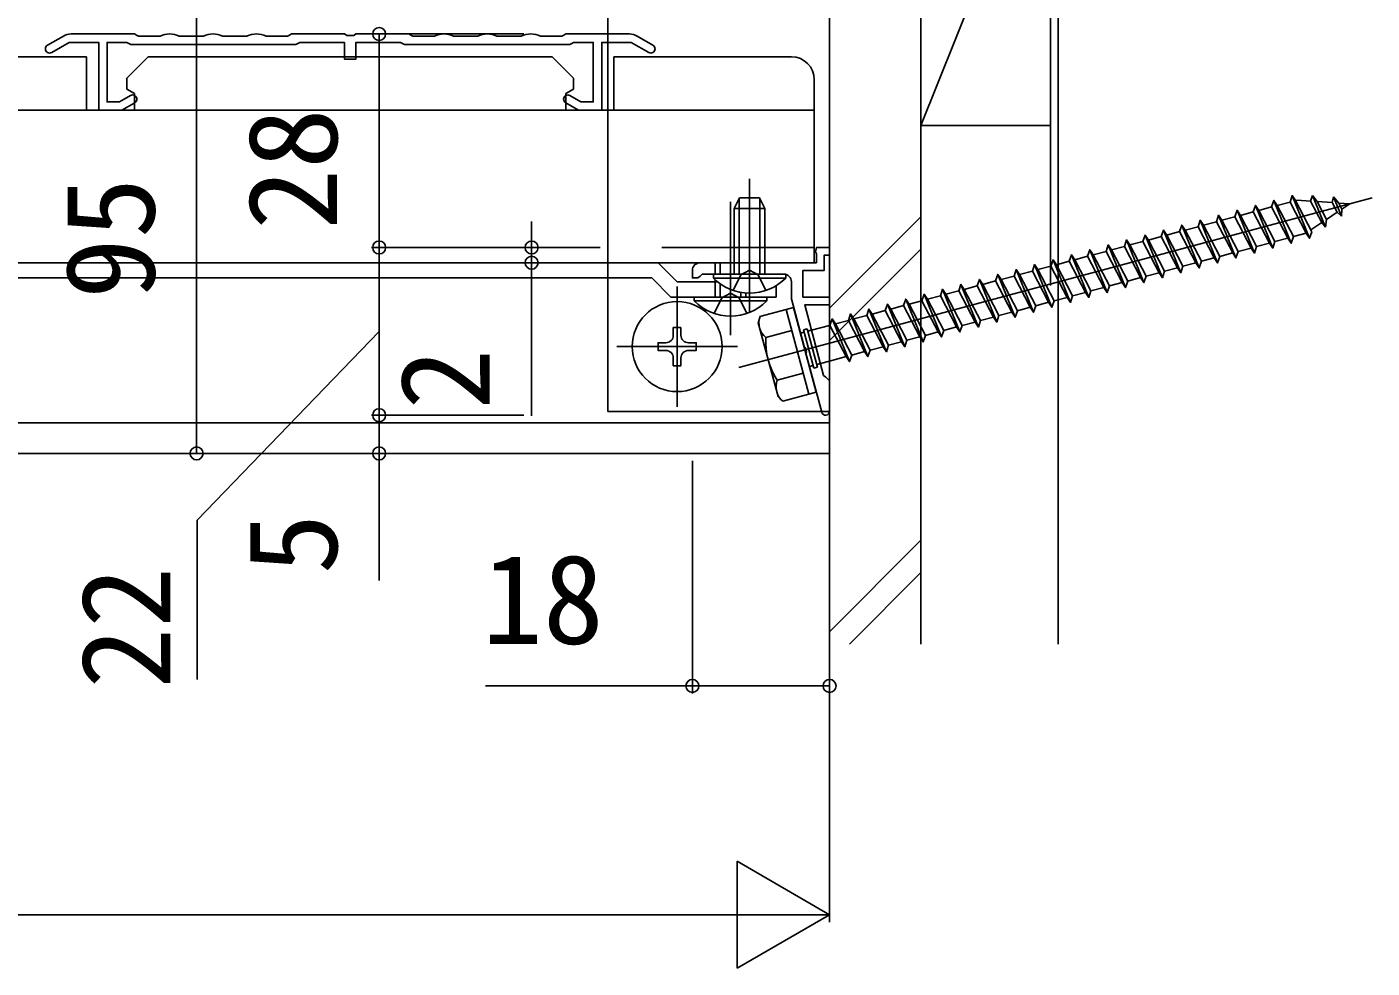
# Model space of a CAD drawing. Units: millimetres, scale not verified. Extents: x -700 to 700, y -1044 to 1038.
# Drawn here: x 27 to 203.5, y 119.8 to 243.2 of the extents above; entities that cross this region are included whole.
import ezdxf
from ezdxf.enums import TextEntityAlignment as Align

# ---------------------------------------------------------------- set-up
doc = ezdxf.new("R2010")
doc.units = ezdxf.units.MM
doc.header["$LTSCALE"] = 6
for name, color, linetype in [('0-3_YKK_11', 7, 'Continuous'), ('0-5_YKK_12', 2, 'Continuous'), ('0-6_YKK_13', 4, 'Continuous'), ('0-8_YKK_D', 6, 'Continuous'), ('0-A_YSS_K', 3, 'Continuous')]:
    doc.layers.add(name, color=color, linetype=linetype)
doc.styles.add('ＭＳ ゴシック', font='')
doc.styles.get('ＭＳ ゴシック').set_extended_font_data('MS Gothic')

msp = doc.modelspace()

# ---------------------------------------------------------------- linework, layer by layer
at = {"layer": '0-3_YKK_11'}
for p, q in [((31.799, 242.031), (29.71, 240.825)), ((109.16, 240.825), (107.072, 242.031)), ((130.635, 212.299), (115.335, 212.299)), ((127.335, 209.799), (127.335, 207.63))]:
    msp.add_line(p, q, dxfattribs=at)
for points in [[(44.485, 242.026), (44.36, 241.999), (41.655, 241.999), (41.395, 242.149), (41.135, 242.299), (32.799, 242.299)], [(50.185, 242.026), (50.06, 241.999), (47.11, 241.999), (46.985, 242.026)], [(55.885, 242.026), (55.76, 241.999), (52.81, 241.999), (52.685, 242.026)], [(80.485, 242.026), (80.36, 241.999), (77.655, 241.999), (77.395, 242.149), (77.135, 242.299), (70.177, 242.299), (69.899, 242.111), (68.972, 242.111), (68.693, 242.299), (61.735, 242.299), (61.475, 242.149), (61.216, 241.999), (58.51, 241.999), (58.385, 242.026)], [(86.185, 242.026), (86.06, 241.999), (83.11, 241.999), (82.985, 242.026)], [(91.885, 242.026), (91.76, 241.999), (88.81, 241.999), (88.685, 242.026)], [(106.072, 242.299), (97.735, 242.299), (97.475, 242.149), (97.216, 241.999), (94.51, 241.999), (94.385, 242.026)], [(30.26, 239.872), (32.557, 241.199), (36.435, 241.199), (36.435, 232.299), (39.474, 232.299), (41.16, 233.272)], [(40.61, 234.225), (39.179, 233.399), (37.535, 233.399), (37.535, 241.199), (40.116, 241.199), (40.375, 241.049), (40.635, 240.899)], [(40.635, 240.899), (62.316, 240.899), (62.575, 241.049), (62.835, 241.199), (68.685, 241.199), (68.685, 238.999), (70.185, 238.999), (70.185, 241.199), (76.035, 241.199), (76.295, 241.049), (76.555, 240.899), (98.235, 240.899), (98.495, 241.049), (98.755, 241.199), (101.335, 241.199), (101.335, 233.399), (99.691, 233.399), (98.26, 234.225)], [(97.71, 233.272), (99.397, 232.299), (102.435, 232.299), (102.435, 241.199), (106.313, 241.199), (108.61, 239.872)], [(132.335, 192.823), (132.335, 196.799), (131.845, 197.299), (131.562, 197.521), (129.076, 206.799), (132.335, 206.799), (132.335, 207.799), (128.835, 207.799), (128.835, 211.299), (131.635, 211.299), (131.635, 213.299), (132.335, 213.299), (132.335, 214.299), (130.635, 214.299), (130.485, 213.739), (130.635, 213.479), (130.635, 212.299)], [(114.335, 211.299), (114.335, 210.299), (115.044, 210.299), (115.339, 210.549), (115.635, 210.799), (126.335, 210.799)], [(127.369, 207.372), (128.992, 201.317), (129.155, 201.171), (129.297, 200.64), (129.229, 200.431), (131.304, 192.688)]]:
    msp.add_lwpolyline(points, dxfattribs=at)
for centre, radius, start, end in [((32.799, 240.299), 2, 89.99998, 120), ((45.735, 239.299), 3, 65.38003, 114.61997), ((51.435, 239.299), 3, 65.38003, 114.61997), ((57.135, 239.299), 3, 65.38003, 114.61997), ((81.735, 239.299), 3, 65.38003, 114.61997), ((87.435, 239.299), 3, 65.38003, 114.61997), ((93.135, 239.299), 3, 65.38003, 114.61997), ((106.072, 240.299), 2, 60, 90.00002), ((29.985, 240.349), 0.55, 119.99999, 300.00001), ((108.885, 240.349), 0.55, 239.99999, 60.00001), ((40.885, 233.749), 0.55, 299.99999, 120.00001), ((97.985, 233.749), 0.55, 59.99999, 240.00001), ((115.335, 211.299), 1, 90.00053, 180.00051), ((126.335, 209.799), 1, 0.0001, 90.00002), ((128.335, 207.63), 1, 180.00016, 195.0002), ((131.811, 192.823), 0.525, 194.99902, 359.99997)]:
    msp.add_arc(centre, radius, start, end, dxfattribs=at)
at = {"layer": '0-5_YKK_12'}
for p, q in [((132.335, 282.299), (132.335, 187.299)), ((34.835, 239.299), (4.035, 239.299)), ((34.835, 232.299), (34.835, 239.299)), ((40.135, 236.499), (42.935, 239.299)), ((95.935, 239.299), (42.935, 239.299)), ((98.735, 236.499), (95.935, 239.299)), ((127.335, 239.299), (104.035, 239.299)), ((104.035, 232.299), (104.035, 239.299)), ((40.135, 235.076), (40.135, 236.499)), ((40.135, 235.076), (41.135, 234.499)), ((98.735, 235.076), (97.735, 234.499)), ((98.735, 235.076), (98.735, 236.499)), ((41.135, 232.299), (41.135, 234.499)), ((97.735, 232.299), (97.735, 234.499)), ((130.335, 232.299), (-191.465, 232.299)), ((110.335, 214.299), (130.335, 214.299)), ((-171.665, 212.299), (109.835, 212.299)), ((112.335, 209.799), (109.835, 212.299)), ((-171.665, 210.299), (109.007, 210.299)), ((111.507, 207.799), (109.007, 210.299)), ((117.624, 209.799), (112.335, 209.799)), ((125.335, 209.292), (125.335, 207.799)), ((125.335, 207.799), (111.507, 207.799)), ((112.335, 196.299), (112.335, 206.299)), ((117.335, 201.299), (107.335, 201.299)), ((103.235, 192.799), (132.335, 192.799)), ((-171.665, 191.299), (132.335, 191.299)), ((-171.665, 187.299), (132.335, 187.299))]:
    msp.add_line(p, q, dxfattribs=at)
for points in [[(103.235, 379.299), (103.235, 264.299), (103.235, 192.799)], [(132.335, 192.799), (132.335, 264.299), (132.335, 379.299)], [(-191.465, 212.299), (130.335, 212.299), (130.335, 236.299)]]:
    msp.add_lwpolyline(points, dxfattribs=at)
msp.add_arc((127.335, 236.299), 3, 0, 90, dxfattribs=at)
at = {"layer": '0-6_YKK_13'}
for p, q in [((121.835, 205.799), (121.835, 223.299)), ((120.535, 220.799), (119.835, 219.399)), ((120.417, 198.545), (203.529, 220.815)), ((120.489, 210.799), (120.489, 220.707)), ((120.535, 220.799), (123.135, 220.799)), ((123.135, 220.799), (123.835, 219.399)), ((123.181, 210.799), (123.181, 220.707)), ((193.051, 221.113), (195.328, 215.511)), ((195.726, 221.119), (195.448, 220.386)), ((195.726, 221.119), (196.304, 220.326)), ((195.726, 221.119), (197.41, 216.978)), ((198.483, 220.926), (198.304, 220.187)), ((198.483, 220.926), (199.161, 220.127)), ((198.483, 220.926), (199.511, 218.395)), ((119.335, 202.799), (119.335, 220.299)), ((123.835, 210.799), (123.835, 219.399)), ((185.806, 219.172), (188.084, 213.57)), ((186.242, 218.512), (187.932, 218.965)), ((188.221, 219.819), (190.498, 214.217)), ((188.657, 219.159), (190.347, 219.612)), ((188.657, 219.159), (190.787, 215.071)), ((190.636, 220.466), (192.913, 214.864)), ((191.072, 219.806), (192.762, 220.259)), ((191.072, 219.806), (193.202, 215.718)), ((193.486, 220.453), (193.695, 220.509)), ((193.486, 220.453), (195.617, 216.365)), ((193.695, 220.509), (195.448, 220.386)), ((195.448, 220.386), (196.924, 217.555)), ((196.304, 220.326), (198.304, 220.187)), ((196.304, 220.326), (197.534, 217.967)), ((198.96, 218.928), (197.534, 217.967)), ((198.304, 220.187), (198.96, 218.928)), ((199.511, 218.395), (198.96, 218.928)), ((199.161, 220.127), (200.589, 220.027)), ((199.161, 220.127), (199.571, 219.34)), ((199.511, 218.395), (199.571, 219.34)), ((200.589, 220.027), (199.571, 219.34)), ((178.562, 217.231), (180.839, 211.629)), ((180.977, 217.878), (183.254, 212.276)), ((181.412, 217.218), (183.103, 217.671)), ((181.412, 217.218), (183.543, 213.13)), ((183.392, 218.525), (185.669, 212.923)), ((183.827, 217.865), (185.517, 218.318)), ((183.827, 217.865), (185.958, 213.777)), ((186.242, 218.512), (188.373, 214.424)), ((196.924, 217.555), (195.498, 216.593)), ((197.41, 216.978), (196.924, 217.555)), ((197.41, 216.978), (197.534, 217.967)), ((173.732, 215.936), (176.01, 210.335)), ((174.168, 215.277), (175.858, 215.73)), ((176.147, 216.583), (178.424, 210.982)), ((176.583, 215.924), (178.273, 216.377)), ((176.583, 215.924), (178.713, 211.836)), ((178.997, 216.571), (180.688, 217.024)), ((178.997, 216.571), (181.128, 212.483)), ((192.478, 215.524), (190.787, 215.071)), ((194.859, 216.162), (193.202, 215.718)), ((194.887, 216.181), (194.859, 216.162)), ((166.488, 213.995), (168.765, 208.394)), ((166.923, 213.336), (168.614, 213.788)), ((168.903, 214.642), (171.18, 209.041)), ((169.338, 213.983), (171.029, 214.436)), ((169.338, 213.983), (171.469, 209.895)), ((171.317, 215.289), (173.595, 209.688)), ((171.753, 214.63), (173.443, 215.083)), ((171.753, 214.63), (173.884, 210.542)), ((174.168, 215.277), (176.298, 211.189)), ((187.648, 214.23), (185.958, 213.777)), ((190.063, 214.877), (188.373, 214.424)), ((117.335, 210.799), (117.335, 212.299)), ((117.989, 210.799), (117.989, 212.299)), ((159.243, 212.054), (161.521, 206.453)), ((159.679, 211.394), (161.369, 211.847)), ((161.658, 212.701), (163.936, 207.1)), ((162.094, 212.041), (163.784, 212.494)), ((162.094, 212.041), (164.224, 207.954)), ((164.073, 213.348), (166.35, 207.747)), ((164.509, 212.688), (166.199, 213.141)), ((164.509, 212.688), (166.639, 208.601)), ((166.923, 213.336), (169.054, 209.248)), ((180.404, 212.289), (178.713, 211.836)), ((182.818, 212.936), (181.128, 212.483)), ((185.233, 213.583), (183.543, 213.13)), ((117.085, 210.29), (117.085, 210.799)), ((117.085, 210.799), (126.585, 210.799)), ((151.999, 210.113), (154.276, 204.512)), ((154.414, 210.76), (156.691, 205.159)), ((154.849, 210.1), (156.54, 210.553)), ((154.849, 210.1), (156.98, 206.012)), ((156.829, 211.407), (159.106, 205.806)), ((157.264, 210.747), (158.955, 211.2)), ((157.264, 210.747), (159.395, 206.659)), ((159.679, 211.394), (161.81, 207.307)), ((173.159, 210.348), (171.469, 209.895)), ((175.574, 210.995), (173.884, 210.542)), ((177.989, 211.642), (176.298, 211.189)), ((112.335, 193.399), (112.335, 209.199)), ((117.335, 207.799), (117.335, 210.049)), ((117.989, 207.799), (117.989, 209.521)), ((120.681, 207.799), (120.681, 208.4)), ((121.335, 207.799), (121.335, 208.318)), ((147.169, 208.819), (149.447, 203.217)), ((147.605, 208.159), (149.295, 208.612)), ((149.584, 209.466), (151.861, 203.864)), ((150.02, 208.806), (151.71, 209.259)), ((150.02, 208.806), (152.15, 204.718)), ((152.435, 209.453), (154.125, 209.906)), ((152.435, 209.453), (154.565, 205.365)), ((165.915, 208.407), (164.224, 207.954)), ((168.33, 209.054), (166.639, 208.601)), ((170.744, 209.701), (169.054, 209.248)), ((114.585, 207.29), (114.585, 207.799)), ((114.585, 207.799), (124.085, 207.799)), ((139.925, 206.878), (142.202, 201.276)), ((140.36, 206.218), (142.051, 206.671)), ((142.34, 207.525), (144.617, 201.923)), ((142.775, 206.865), (144.466, 207.318)), ((142.775, 206.865), (144.906, 202.777)), ((144.754, 208.172), (147.032, 202.57)), ((145.19, 207.512), (146.88, 207.965)), ((145.19, 207.512), (147.321, 203.424)), ((147.605, 208.159), (149.735, 204.071)), ((161.085, 207.112), (159.395, 206.659)), ((163.5, 207.759), (161.81, 207.307)), ((122.986, 204.41), (123.211, 205.246)), ((126.656, 206.169), (123.208, 205.246)), ((132.68, 204.937), (134.958, 199.335)), ((135.095, 205.584), (137.373, 199.982)), ((135.531, 204.924), (137.221, 205.377)), ((135.531, 204.924), (137.661, 200.836)), ((137.51, 206.231), (139.787, 200.629)), ((137.946, 205.571), (139.636, 206.024)), ((137.946, 205.571), (140.076, 201.483)), ((140.36, 206.218), (142.491, 202.13)), ((153.841, 205.171), (152.15, 204.718)), ((156.255, 205.818), (154.565, 205.365)), ((158.67, 206.465), (156.98, 206.012)), ((112.835, 202.799), (112.835, 203.799)), ((125.575, 194.75), (122.986, 204.41)), ((127.397, 203.404), (123.965, 202.484)), ((128.528, 203.047), (129.011, 203.177)), ((128.92, 203.515), (129.403, 203.644)), ((128.92, 203.515), (130.266, 198.492)), ((129.403, 203.644), (130.749, 198.622)), ((133.116, 204.277), (134.806, 204.73)), ((133.116, 204.277), (135.247, 200.189)), ((146.596, 203.23), (144.906, 202.777)), ((149.011, 203.877), (147.321, 203.424)), ((151.426, 204.524), (149.735, 204.071)), ((120.235, 201.299), (104.435, 201.299)), ((139.352, 201.289), (137.661, 200.836)), ((141.767, 201.936), (140.076, 201.483)), ((144.181, 202.583), (142.491, 202.13)), ((136.937, 200.642), (135.247, 200.189)), ((128.891, 197.827), (125.459, 196.907)), ((129.693, 198.701), (130.175, 198.83)), ((130.266, 198.492), (130.749, 198.622)), ((131.141, 199.089), (130.658, 198.96)), ((125.575, 194.75), (126.187, 194.138))]:
    msp.add_line(p, q, dxfattribs=at)
for points in [[(192.762, 220.259), (193.051, 221.113), (193.486, 220.453)], [(119.835, 210.799), (119.835, 219.399), (123.835, 219.399)], [(185.517, 218.318), (185.806, 219.172), (186.242, 218.512)], [(187.932, 218.965), (188.221, 219.819), (188.657, 219.159)], [(187.932, 218.965), (190.063, 214.877), (190.498, 214.217), (190.787, 215.071)], [(190.347, 219.612), (190.636, 220.466), (191.072, 219.806)], [(190.347, 219.612), (192.478, 215.524), (192.913, 214.864), (193.202, 215.718)], [(192.762, 220.259), (194.893, 216.171), (195.328, 215.511), (195.617, 216.365)], [(178.273, 216.377), (178.562, 217.231), (178.997, 216.571)], [(180.688, 217.024), (180.977, 217.878), (181.412, 217.218)], [(183.103, 217.671), (183.392, 218.525), (183.827, 217.865)], [(183.103, 217.671), (185.233, 213.583), (185.669, 212.923), (185.958, 213.777)], [(185.517, 218.318), (187.648, 214.23), (188.084, 213.57), (188.373, 214.424)], [(173.443, 215.083), (173.732, 215.936), (174.168, 215.277)], [(175.858, 215.73), (176.147, 216.583), (176.583, 215.924)], [(175.858, 215.73), (177.989, 211.642), (178.424, 210.982), (178.713, 211.836)], [(178.273, 216.377), (180.404, 212.289), (180.839, 211.629), (181.128, 212.483)], [(180.688, 217.024), (182.818, 212.936), (183.254, 212.276), (183.543, 213.13)], [(166.199, 213.141), (166.488, 213.995), (166.923, 213.336)], [(168.614, 213.788), (168.903, 214.642), (169.338, 213.983)], [(168.614, 213.788), (170.744, 209.701), (171.18, 209.041), (171.469, 209.895)], [(171.029, 214.436), (171.317, 215.289), (171.753, 214.63)], [(171.029, 214.436), (173.159, 210.348), (173.595, 209.688), (173.884, 210.542)], [(173.443, 215.083), (175.574, 210.995), (176.01, 210.335), (176.298, 211.189)], [(158.955, 211.2), (159.243, 212.054), (159.679, 211.394)], [(161.369, 211.847), (161.658, 212.701), (162.094, 212.041)], [(161.369, 211.847), (163.5, 207.759), (163.936, 207.1), (164.224, 207.954)], [(163.784, 212.494), (164.073, 213.348), (164.509, 212.688)], [(163.784, 212.494), (165.915, 208.407), (166.35, 207.747), (166.639, 208.601)], [(166.199, 213.141), (168.33, 209.054), (168.765, 208.394), (169.054, 209.248)], [(117.085, 210.29), (126.585, 210.29), (126.585, 210.799)], [(119.685, 208.655), (120.69, 210.716), (121.835, 211.325)], [(123.985, 208.655), (122.98, 210.716), (121.835, 211.325)], [(151.71, 209.259), (151.999, 210.113), (152.435, 209.453)], [(154.125, 209.906), (154.414, 210.76), (154.849, 210.1)], [(156.54, 210.553), (156.829, 211.407), (157.264, 210.747)], [(156.54, 210.553), (158.67, 206.465), (159.106, 205.806), (159.395, 206.659)], [(158.955, 211.2), (161.085, 207.112), (161.521, 206.453), (161.81, 207.307)], [(117.185, 205.655), (118.19, 207.716), (119.335, 208.325)], [(121.485, 205.655), (120.48, 207.716), (119.335, 208.325)], [(146.88, 207.965), (147.169, 208.819), (147.605, 208.159)], [(149.295, 208.612), (149.584, 209.466), (150.02, 208.806)], [(149.295, 208.612), (151.426, 204.524), (151.861, 203.864), (152.15, 204.718)], [(151.71, 209.259), (153.841, 205.171), (154.276, 204.512), (154.565, 205.365)], [(154.125, 209.906), (156.255, 205.818), (156.691, 205.159), (156.98, 206.012)], [(114.585, 207.29), (124.085, 207.29), (124.085, 207.799)], [(139.636, 206.024), (139.925, 206.878), (140.36, 206.218)], [(142.051, 206.671), (142.34, 207.525), (142.775, 206.865)], [(142.051, 206.671), (144.181, 202.583), (144.617, 201.923), (144.906, 202.777)], [(144.466, 207.318), (144.754, 208.172), (145.19, 207.512)], [(144.466, 207.318), (146.596, 203.23), (147.032, 202.57), (147.321, 203.424)], [(146.88, 207.965), (149.011, 203.877), (149.447, 203.217), (149.735, 204.071)], [(126.185, 194.137), (129.632, 195.061), (126.656, 206.169)], [(126.656, 206.169), (127.622, 206.428), (130.598, 195.32)], [(126.656, 206.169), (129.632, 195.061), (130.598, 195.32)], [(132.392, 204.083), (132.68, 204.937), (133.116, 204.277)], [(134.806, 204.73), (135.095, 205.584), (135.531, 204.924)], [(137.221, 205.377), (137.51, 206.231), (137.946, 205.571)], [(137.221, 205.377), (139.352, 201.289), (139.787, 200.629), (140.076, 201.483)], [(139.636, 206.024), (141.767, 201.936), (142.202, 201.276), (142.491, 202.13)], [(112.835, 203.799), (111.835, 203.799), (111.835, 202.799)], [(129.494, 203.306), (129.977, 203.436), (132.335, 204.068), (132.392, 204.083)], [(132.392, 204.083), (134.522, 199.995), (134.958, 199.335), (135.247, 200.189)], [(134.806, 204.73), (136.937, 200.642), (137.373, 199.982), (137.661, 200.836)], [(110.835, 201.799), (109.835, 201.799), (109.835, 200.799), (110.835, 200.799)], [(113.835, 200.799), (114.835, 200.799), (114.835, 201.799), (113.835, 201.799)], [(111.835, 199.799), (111.835, 198.799), (112.835, 198.799), (112.835, 199.799)], [(134.522, 199.995), (132.335, 199.409), (131.141, 199.089)]]:
    msp.add_lwpolyline(points, dxfattribs=at)
msp.add_circle((112.335, 201.299), 5.9, dxfattribs=at)
for centre, radius, start, end in [((121.835, 214.96), 6.661, 224.51496, 315.48504), ((119.335, 211.96), 6.661, 224.51496, 315.48504), ((125.629, 204.424), 2.556, 161.25178, 229.38425), ((110.835, 202.799), 1, 270, 0), ((113.835, 202.799), 1, 180, 270), ((133.508, 202.053), 9.553, 177.41205, 212.58795), ((110.835, 199.799), 1, 0, 90), ((113.835, 199.799), 1, 90, 180), ((127.87, 196.059), 2.556, 160.61575, 228.74822)]:
    msp.add_arc(centre, radius, start, end, dxfattribs=at)
at = {"layer": '0-8_YKK_D'}
for p, q in [((49.28, 282.299), (49.28, 187.299)), ((92.235, 242.299), (72.235, 242.299)), ((73.235, 214.299), (73.235, 242.299)), ((93.235, 214.299), (93.235, 217.699)), ((92.235, 214.299), (72.235, 214.299)), ((92.235, 214.299), (72.235, 214.299)), ((73.235, 214.299), (73.235, 192.299)), ((102.235, 214.299), (92.235, 214.299)), ((93.235, 214.299), (93.235, 212.299)), ((102.235, 212.299), (92.235, 212.299)), ((93.235, 212.299), (93.235, 192.226)), ((92.235, 192.299), (72.235, 192.299)), ((92.235, 192.299), (72.235, 192.299)), ((92.235, 187.299), (48.28, 187.299)), ((92.235, 187.299), (72.235, 187.299)), ((114.335, 186.299), (114.335, 155.799)), ((132.335, 186.299), (132.335, 125.799)), ((132.335, 186.299), (132.335, 155.799)), ((132.335, 126.799), (120.211, 133.799)), ((120.211, 133.799), (120.211, 119.799)), ((-228.665, 126.799), (118.335, 126.799)), ((132.335, 126.799), (108.086, 126.799)), ((132.335, 126.799), (120.211, 119.799))]:
    msp.add_line(p, q, dxfattribs=at)
for points in [[(73.235, 203.299), (49.341, 178.534), (49.341, 157.625)], [(73.235, 192.299), (73.235, 187.299), (73.235, 170.626)], [(132.335, 156.799), (114.335, 156.799), (87.208, 156.799)]]:
    msp.add_lwpolyline(points, dxfattribs=at)
for centre in [(73.235, 242.299), (73.235, 214.299), (73.235, 214.299), (93.235, 214.299), (93.235, 212.299), (73.235, 192.299), (73.235, 192.299), (49.28, 187.299), (73.235, 187.299), (114.335, 156.799), (132.335, 156.799)]:
    msp.add_circle(centre, 0.85, dxfattribs=at)
at = {"layer": '0-A_YSS_K'}
for p, q in [((132.335, 162.299), (132.335, 275.299)), ((144.335, 275.299), (144.335, 230.299)), ((162.335, 230.299), (162.335, 275.299)), ((159.335, 267.799), (144.335, 230.299)), ((162.334, 252.299), (162.334, 162.299)), ((144.335, 230.299), (161.335, 230.299)), ((144.335, 218.33), (132.335, 206.33)), ((144.335, 214.088), (132.335, 202.088)), ((144.335, 175.904), (132.335, 163.904)), ((144.335, 171.661), (134.973, 162.299))]:
    msp.add_line(p, q, dxfattribs=at)
for points in [[(144.335, 162.299), (144.335, 275.299), (132.335, 275.299)], [(159.335, 264.299), (161.335, 264.299), (161.335, 209.299)]]:
    msp.add_lwpolyline(points, dxfattribs=at)

# ---------------------------------------------------------------- texts
at = {"layer": '0-8_YKK_D', "style": 'ＭＳ ゴシック'}
for s, p in [('28', (71.235, 216.617)), ('95', (47.28, 207.529)), ('2', (91.235, 193.044)), ('5', (71.235, 171.444)), ('22', (49.341, 156.443))]:
    msp.add_text(s, height=11.73, rotation=90, dxfattribs=at).set_placement(p, align=Align.BOTTOM_LEFT)
msp.add_text('18', height=11.73, dxfattribs=at).set_placement((86.753, 158.799), align=Align.BOTTOM_LEFT)

doc.saveas('drawing.dxf')
